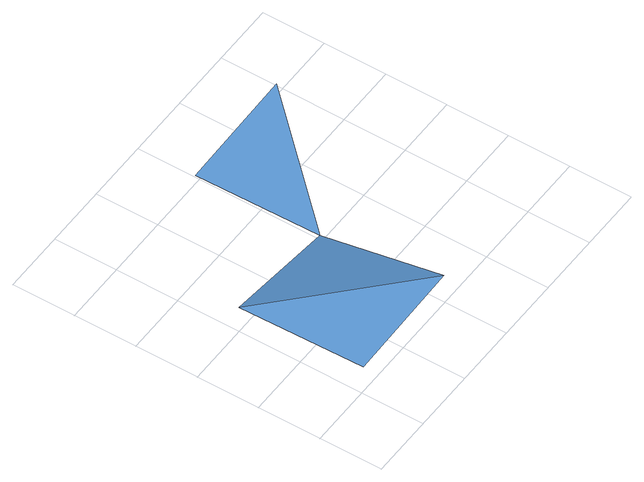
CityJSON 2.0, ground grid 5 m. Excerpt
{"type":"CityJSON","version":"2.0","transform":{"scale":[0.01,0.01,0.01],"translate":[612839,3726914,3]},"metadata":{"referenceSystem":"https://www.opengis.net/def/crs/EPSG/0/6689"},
"CityObjects":{
"waterbody1":{"type":"WaterBody","attributes":{"name":"福岡県津波浸水想定図","class":"1140","function":"2","WaterBodyTsunamiRiskAttribute.description":"1","WaterBodyTsunamiRiskAttribute.rank":"4"},"geometry":[{"type":"MultiSurface","lod":"1","boundaries":[[[0,1,2]],[[0,2,3]],[[3,4,5]]]}]}
},
"vertices":[
[35,1024,208],[55,24,208],[1055,44,208],[1035,1044,10],[2015,2062,10],[1016,2042,10]
]}
